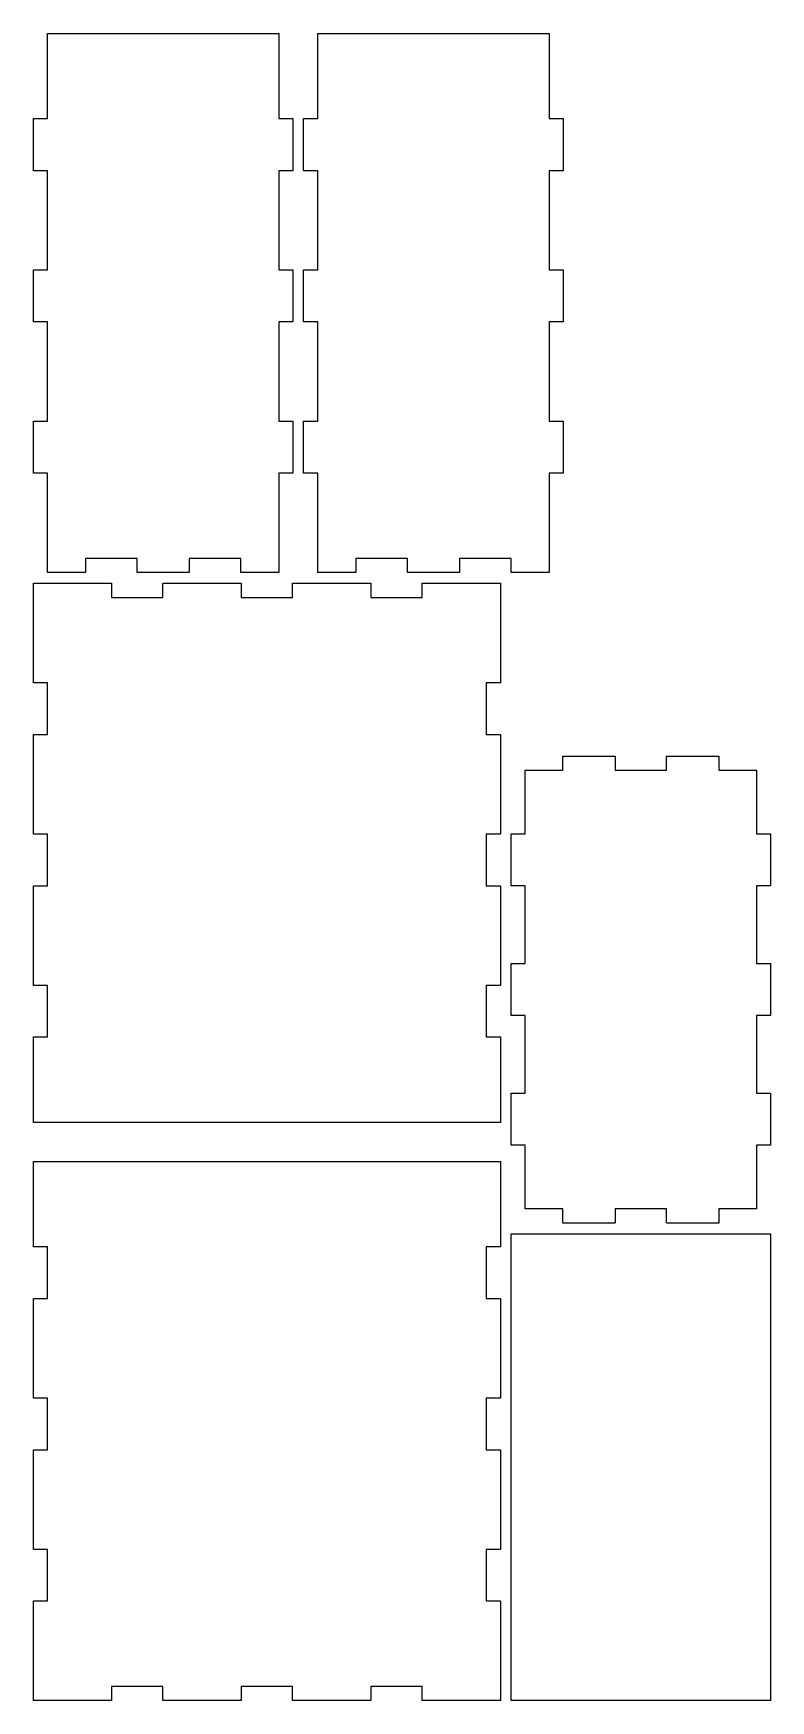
# Model space of a CAD drawing. Extents: x -213 to 213, y -482 to 482.
import ezdxf

# ---------------------------------------------------------------- set-up
doc = ezdxf.new("R2010")
doc.units = 0

msp = doc.modelspace()

# ---------------------------------------------------------------- linework, layer by layer
at = {"color": 1}
for p, q in [((-204.997, 482.332), (-204.975, 482.335)), ((-204.975, 482.335), (-71.375, 482.335)), ((-71.375, 482.335), (-71.353, 482.332)), ((-48.647, 482.332), (-48.625, 482.335)), ((-48.625, 482.335), (84.975, 482.335)), ((84.975, 482.335), (84.997, 482.332)), ((-205.06, 482.25), (-205.057, 482.272)), ((-205.06, 433.035), (-205.06, 482.25)), ((-205.057, 482.272), (-205.049, 482.292)), ((-205.049, 482.292), (-205.035, 482.31)), ((-205.035, 482.31), (-205.018, 482.324)), ((-205.018, 482.324), (-204.997, 482.332)), ((-71.353, 482.332), (-71.333, 482.324)), ((-71.333, 482.324), (-71.315, 482.31)), ((-71.315, 482.31), (-71.301, 482.292)), ((-71.301, 482.292), (-71.293, 482.272)), ((-71.293, 482.272), (-71.29, 482.25)), ((-71.29, 482.25), (-71.29, 433.035)), ((-48.71, 482.25), (-48.707, 482.272)), ((-48.71, 433.035), (-48.71, 482.25)), ((-48.707, 482.272), (-48.699, 482.292)), ((-48.699, 482.292), (-48.685, 482.31)), ((-48.685, 482.31), (-48.667, 482.324)), ((-48.667, 482.324), (-48.647, 482.332)), ((84.997, 482.332), (85.017, 482.324)), ((85.017, 482.324), (85.035, 482.31)), ((85.035, 482.31), (85.049, 482.292)), ((85.049, 482.292), (85.057, 482.272)), ((85.057, 482.272), (85.06, 482.25)), ((85.06, 482.25), (85.06, 433.035)), ((-213.26, 432.95), (-213.257, 432.972)), ((-213.26, 402.95), (-213.26, 432.95)), ((-213.257, 432.972), (-213.249, 432.993)), ((-213.249, 432.993), (-213.235, 433.01)), ((-213.235, 433.01), (-213.217, 433.024)), ((-213.217, 433.024), (-213.197, 433.032)), ((-213.197, 433.032), (-213.175, 433.035)), ((-213.175, 433.035), (-205.06, 433.035)), ((-71.29, 433.035), (-63.175, 433.035)), ((-63.175, 433.035), (-63.153, 433.032)), ((-63.153, 433.032), (-63.133, 433.024)), ((-63.133, 433.024), (-63.115, 433.01)), ((-63.115, 433.01), (-63.101, 432.993)), ((-63.101, 432.993), (-63.093, 432.972)), ((-63.093, 432.972), (-63.09, 432.95)), ((-63.09, 432.95), (-63.09, 402.95)), ((-56.91, 432.95), (-56.907, 432.972)), ((-56.91, 402.95), (-56.91, 432.95)), ((-56.907, 432.972), (-56.899, 432.993)), ((-56.899, 432.993), (-56.885, 433.01)), ((-56.885, 433.01), (-56.867, 433.024)), ((-56.867, 433.024), (-56.847, 433.032)), ((-56.847, 433.032), (-56.825, 433.035)), ((-56.825, 433.035), (-48.71, 433.035)), ((85.06, 433.035), (93.175, 433.035)), ((93.175, 433.035), (93.197, 433.032)), ((93.197, 433.032), (93.218, 433.024)), ((93.218, 433.024), (93.235, 433.01)), ((93.235, 433.01), (93.249, 432.993)), ((93.249, 432.993), (93.257, 432.972)), ((93.257, 432.972), (93.26, 432.95)), ((93.26, 432.95), (93.26, 402.95)), ((-213.257, 402.928), (-213.26, 402.95)), ((-213.249, 402.908), (-213.257, 402.928)), ((-213.235, 402.89), (-213.249, 402.908)), ((-213.218, 402.876), (-213.235, 402.89)), ((-213.197, 402.868), (-213.218, 402.876)), ((-213.175, 402.865), (-213.197, 402.868)), ((-205.06, 402.865), (-213.175, 402.865)), ((-205.06, 345.535), (-205.06, 402.865)), ((-63.175, 402.865), (-71.29, 402.865)), ((-71.29, 402.865), (-71.29, 345.535)), ((-63.153, 402.868), (-63.175, 402.865)), ((-63.132, 402.876), (-63.153, 402.868)), ((-63.115, 402.89), (-63.132, 402.876)), ((-63.101, 402.908), (-63.115, 402.89)), ((-63.093, 402.928), (-63.101, 402.908)), ((-63.09, 402.95), (-63.093, 402.928)), ((-56.907, 402.928), (-56.91, 402.95)), ((-56.899, 402.908), (-56.907, 402.928)), ((-56.885, 402.89), (-56.899, 402.908)), ((-56.868, 402.876), (-56.885, 402.89)), ((-56.847, 402.868), (-56.868, 402.876)), ((-56.825, 402.865), (-56.847, 402.868)), ((-48.71, 402.865), (-56.825, 402.865)), ((-48.71, 345.535), (-48.71, 402.865)), ((93.175, 402.865), (85.06, 402.865)), ((85.06, 402.865), (85.06, 345.535)), ((93.197, 402.868), (93.175, 402.865)), ((93.218, 402.876), (93.197, 402.868)), ((93.235, 402.89), (93.218, 402.876)), ((93.249, 402.908), (93.235, 402.89)), ((93.257, 402.928), (93.249, 402.908)), ((93.26, 402.95), (93.257, 402.928)), ((-213.26, 345.45), (-213.257, 345.472)), ((-213.26, 315.45), (-213.26, 345.45)), ((-213.257, 345.472), (-213.249, 345.493)), ((-213.249, 345.493), (-213.235, 345.51)), ((-213.235, 345.51), (-213.217, 345.524)), ((-213.217, 345.524), (-213.197, 345.532)), ((-213.197, 345.532), (-213.175, 345.535)), ((-213.175, 345.535), (-205.06, 345.535)), ((-71.29, 345.535), (-63.175, 345.535)), ((-63.175, 345.535), (-63.153, 345.532)), ((-63.153, 345.532), (-63.133, 345.524)), ((-63.133, 345.524), (-63.115, 345.51)), ((-63.115, 345.51), (-63.101, 345.493)), ((-63.101, 345.493), (-63.093, 345.472)), ((-63.093, 345.472), (-63.09, 345.45)), ((-63.09, 345.45), (-63.09, 315.45)), ((-56.91, 345.45), (-56.907, 345.472)), ((-56.91, 315.45), (-56.91, 345.45)), ((-56.907, 345.472), (-56.899, 345.493)), ((-56.899, 345.493), (-56.885, 345.51)), ((-56.885, 345.51), (-56.867, 345.524)), ((-56.867, 345.524), (-56.847, 345.532)), ((-56.847, 345.532), (-56.825, 345.535)), ((-56.825, 345.535), (-48.71, 345.535)), ((85.06, 345.535), (93.175, 345.535)), ((93.175, 345.535), (93.197, 345.532)), ((93.197, 345.532), (93.218, 345.524)), ((93.218, 345.524), (93.235, 345.51)), ((93.235, 345.51), (93.249, 345.493)), ((93.249, 345.493), (93.257, 345.472)), ((93.257, 345.472), (93.26, 345.45)), ((93.26, 345.45), (93.26, 315.45)), ((-213.257, 315.428), (-213.26, 315.45)), ((-213.249, 315.408), (-213.257, 315.428)), ((-213.235, 315.39), (-213.249, 315.408)), ((-213.218, 315.376), (-213.235, 315.39)), ((-213.197, 315.368), (-213.218, 315.376)), ((-213.175, 315.365), (-213.197, 315.368)), ((-205.06, 315.365), (-213.175, 315.365)), ((-205.06, 258.035), (-205.06, 315.365)), ((-63.175, 315.365), (-71.29, 315.365)), ((-71.29, 315.365), (-71.29, 258.035)), ((-63.153, 315.368), (-63.175, 315.365)), ((-63.132, 315.376), (-63.153, 315.368)), ((-63.115, 315.39), (-63.132, 315.376)), ((-63.101, 315.408), (-63.115, 315.39)), ((-63.093, 315.428), (-63.101, 315.408)), ((-63.09, 315.45), (-63.093, 315.428)), ((-56.907, 315.428), (-56.91, 315.45)), ((-56.899, 315.408), (-56.907, 315.428)), ((-56.885, 315.39), (-56.899, 315.408)), ((-56.868, 315.376), (-56.885, 315.39)), ((-56.847, 315.368), (-56.868, 315.376)), ((-56.825, 315.365), (-56.847, 315.368)), ((-48.71, 315.365), (-56.825, 315.365)), ((-48.71, 258.035), (-48.71, 315.365)), ((93.175, 315.365), (85.06, 315.365)), ((85.06, 315.365), (85.06, 258.035)), ((93.197, 315.368), (93.175, 315.365)), ((93.218, 315.376), (93.197, 315.368)), ((93.235, 315.39), (93.218, 315.376)), ((93.249, 315.408), (93.235, 315.39)), ((93.257, 315.428), (93.249, 315.408)), ((93.26, 315.45), (93.257, 315.428)), ((-213.26, 257.95), (-213.257, 257.972)), ((-213.26, 227.95), (-213.26, 257.95)), ((-213.257, 257.972), (-213.249, 257.993)), ((-213.249, 257.993), (-213.235, 258.01)), ((-213.235, 258.01), (-213.217, 258.024)), ((-213.217, 258.024), (-213.197, 258.032)), ((-213.197, 258.032), (-213.175, 258.035)), ((-213.175, 258.035), (-205.06, 258.035)), ((-71.29, 258.035), (-63.175, 258.035)), ((-63.175, 258.035), (-63.153, 258.032)), ((-63.153, 258.032), (-63.133, 258.024)), ((-63.133, 258.024), (-63.115, 258.01)), ((-63.115, 258.01), (-63.101, 257.993)), ((-63.101, 257.993), (-63.093, 257.972)), ((-63.093, 257.972), (-63.09, 257.95)), ((-63.09, 257.95), (-63.09, 227.95)), ((-56.91, 257.95), (-56.907, 257.972)), ((-56.91, 227.95), (-56.91, 257.95)), ((-56.907, 257.972), (-56.899, 257.993)), ((-56.899, 257.993), (-56.885, 258.01)), ((-56.885, 258.01), (-56.867, 258.024)), ((-56.867, 258.024), (-56.847, 258.032)), ((-56.847, 258.032), (-56.825, 258.035)), ((-56.825, 258.035), (-48.71, 258.035)), ((85.06, 258.035), (93.175, 258.035)), ((93.175, 258.035), (93.197, 258.032)), ((93.197, 258.032), (93.218, 258.024)), ((93.218, 258.024), (93.235, 258.01)), ((93.235, 258.01), (93.249, 257.993)), ((93.249, 257.993), (93.257, 257.972)), ((93.257, 257.972), (93.26, 257.95)), ((93.26, 257.95), (93.26, 227.95)), ((-213.257, 227.928), (-213.26, 227.95)), ((-213.249, 227.908), (-213.257, 227.928)), ((-213.235, 227.89), (-213.249, 227.908)), ((-213.217, 227.876), (-213.235, 227.89)), ((-213.197, 227.868), (-213.217, 227.876)), ((-213.175, 227.865), (-213.197, 227.868)), ((-205.06, 227.865), (-213.175, 227.865)), ((-205.06, 170.45), (-205.06, 227.865)), ((-63.175, 227.865), (-71.29, 227.865)), ((-71.29, 227.865), (-71.29, 170.45)), ((-63.153, 227.868), (-63.175, 227.865)), ((-63.133, 227.876), (-63.153, 227.868)), ((-63.115, 227.89), (-63.133, 227.876)), ((-63.101, 227.907), (-63.115, 227.89)), ((-63.093, 227.928), (-63.101, 227.907)), ((-63.09, 227.95), (-63.093, 227.928)), ((-56.907, 227.928), (-56.91, 227.95)), ((-56.899, 227.907), (-56.907, 227.928)), ((-56.885, 227.89), (-56.899, 227.907)), ((-56.867, 227.876), (-56.885, 227.89)), ((-56.847, 227.868), (-56.867, 227.876)), ((-56.825, 227.865), (-56.847, 227.868)), ((-48.71, 227.865), (-56.825, 227.865)), ((-48.71, 170.45), (-48.71, 227.865)), ((93.175, 227.865), (85.06, 227.865)), ((85.06, 227.865), (85.06, 170.45)), ((93.197, 227.868), (93.175, 227.865)), ((93.218, 227.876), (93.197, 227.868)), ((93.235, 227.89), (93.218, 227.876)), ((93.249, 227.907), (93.235, 227.89)), ((93.257, 227.928), (93.249, 227.907)), ((93.26, 227.95), (93.257, 227.928)), ((-153.26, 178.565), (-183.09, 178.565)), ((-183.09, 178.565), (-183.09, 170.45)), ((-153.26, 170.45), (-153.26, 178.565)), ((-93.26, 178.565), (-123.09, 178.565)), ((-123.09, 178.565), (-123.09, 170.45)), ((-93.26, 170.45), (-93.26, 178.565)), ((3.09, 178.565), (-26.74, 178.565)), ((-26.74, 178.565), (-26.74, 170.45)), ((3.09, 170.45), (3.09, 178.565)), ((63.09, 178.565), (33.26, 178.565)), ((33.26, 178.565), (33.26, 170.45)), ((63.09, 170.45), (63.09, 178.565)), ((-213.26, 164.1), (-213.257, 164.122)), ((-213.26, 106.6), (-213.26, 164.1)), ((-213.257, 164.122), (-213.249, 164.143)), ((-213.249, 164.143), (-213.235, 164.16)), ((-213.235, 164.16), (-213.217, 164.174)), ((-213.217, 164.174), (-213.197, 164.182)), ((-213.197, 164.182), (-213.175, 164.185)), ((-213.175, 164.185), (-168.175, 164.185)), ((-205.057, 170.428), (-205.06, 170.45)), ((-205.049, 170.408), (-205.057, 170.428)), ((-205.035, 170.39), (-205.049, 170.408)), ((-205.018, 170.376), (-205.035, 170.39)), ((-204.997, 170.368), (-205.018, 170.376)), ((-204.975, 170.365), (-204.997, 170.368)), ((-183.175, 170.365), (-204.975, 170.365)), ((-183.153, 170.368), (-183.175, 170.365)), ((-183.133, 170.376), (-183.153, 170.368)), ((-183.115, 170.39), (-183.133, 170.376)), ((-183.101, 170.407), (-183.115, 170.39)), ((-183.093, 170.428), (-183.101, 170.407)), ((-183.09, 170.45), (-183.093, 170.428)), ((-168.175, 164.185), (-168.153, 164.182)), ((-168.153, 164.182), (-168.133, 164.174)), ((-168.133, 164.174), (-168.115, 164.16)), ((-168.115, 164.16), (-168.101, 164.143)), ((-168.101, 164.143), (-168.093, 164.122)), ((-168.093, 164.122), (-168.09, 164.1)), ((-168.09, 164.1), (-168.09, 155.985)), ((-153.257, 170.428), (-153.26, 170.45)), ((-153.249, 170.408), (-153.257, 170.428)), ((-153.235, 170.39), (-153.249, 170.408)), ((-153.217, 170.376), (-153.235, 170.39)), ((-153.197, 170.368), (-153.217, 170.376)), ((-153.175, 170.365), (-153.197, 170.368)), ((-123.175, 170.365), (-153.175, 170.365)), ((-138.26, 164.1), (-138.257, 164.122)), ((-138.26, 155.985), (-138.26, 164.1)), ((-138.257, 164.122), (-138.249, 164.143)), ((-138.249, 164.143), (-138.235, 164.16)), ((-138.235, 164.16), (-138.217, 164.174)), ((-138.217, 164.174), (-138.197, 164.182)), ((-138.197, 164.182), (-138.175, 164.185)), ((-138.175, 164.185), (-93.175, 164.185)), ((-123.153, 170.368), (-123.175, 170.365)), ((-123.133, 170.376), (-123.153, 170.368)), ((-123.115, 170.39), (-123.133, 170.376)), ((-123.101, 170.407), (-123.115, 170.39)), ((-123.093, 170.428), (-123.101, 170.407)), ((-123.09, 170.45), (-123.093, 170.428)), ((-93.257, 170.428), (-93.26, 170.45)), ((-93.249, 170.407), (-93.257, 170.428)), ((-93.235, 170.39), (-93.249, 170.407)), ((-93.218, 170.376), (-93.235, 170.39)), ((-93.197, 170.368), (-93.218, 170.376)), ((-93.175, 170.365), (-93.197, 170.368)), ((-71.375, 170.365), (-93.175, 170.365)), ((-93.175, 164.185), (-93.153, 164.182)), ((-93.153, 164.182), (-93.133, 164.174)), ((-93.133, 164.174), (-93.115, 164.16)), ((-93.115, 164.16), (-93.101, 164.143)), ((-93.101, 164.143), (-93.093, 164.122)), ((-93.093, 164.122), (-93.09, 164.1)), ((-93.09, 164.1), (-93.09, 155.985)), ((-71.353, 170.368), (-71.375, 170.365)), ((-71.333, 170.376), (-71.353, 170.368)), ((-71.315, 170.39), (-71.333, 170.376)), ((-71.301, 170.407), (-71.315, 170.39)), ((-71.293, 170.428), (-71.301, 170.407)), ((-71.29, 170.45), (-71.293, 170.428)), ((-63.26, 164.1), (-63.257, 164.122)), ((-63.26, 155.985), (-63.26, 164.1)), ((-63.257, 164.122), (-63.249, 164.143)), ((-63.249, 164.143), (-63.235, 164.16)), ((-63.235, 164.16), (-63.217, 164.174)), ((-63.217, 164.174), (-63.197, 164.182)), ((-63.197, 164.182), (-63.175, 164.185)), ((-63.175, 164.185), (-18.175, 164.185)), ((-48.707, 170.428), (-48.71, 170.45)), ((-48.699, 170.407), (-48.707, 170.428)), ((-48.685, 170.39), (-48.699, 170.407)), ((-48.667, 170.376), (-48.685, 170.39)), ((-48.647, 170.368), (-48.667, 170.376)), ((-48.625, 170.365), (-48.647, 170.368)), ((-26.825, 170.365), (-48.625, 170.365)), ((-26.803, 170.368), (-26.825, 170.365)), ((-26.783, 170.376), (-26.803, 170.368)), ((-26.765, 170.39), (-26.783, 170.376)), ((-26.751, 170.407), (-26.765, 170.39)), ((-26.743, 170.428), (-26.751, 170.407)), ((-26.74, 170.45), (-26.743, 170.428)), ((-18.175, 164.185), (-18.153, 164.182)), ((-18.153, 164.182), (-18.133, 164.174)), ((-18.133, 164.174), (-18.115, 164.16)), ((-18.115, 164.16), (-18.101, 164.143)), ((-18.101, 164.143), (-18.093, 164.122)), ((-18.093, 164.122), (-18.09, 164.1)), ((-18.09, 164.1), (-18.09, 155.985)), ((3.093, 170.428), (3.09, 170.45)), ((3.101, 170.407), (3.093, 170.428)), ((3.115, 170.39), (3.101, 170.407)), ((3.133, 170.376), (3.115, 170.39)), ((3.153, 170.368), (3.133, 170.376)), ((3.175, 170.365), (3.153, 170.368)), ((11.825, 170.365), (3.175, 170.365)), ((11.74, 164.1), (11.743, 164.122)), ((11.74, 155.985), (11.74, 164.1)), ((11.743, 164.122), (11.751, 164.143)), ((11.751, 164.143), (11.765, 164.16)), ((11.765, 164.16), (11.783, 164.174)), ((11.783, 164.174), (11.803, 164.182)), ((11.803, 164.182), (11.825, 164.185)), ((33.175, 170.365), (11.825, 170.365)), ((11.825, 164.185), (56.825, 164.185)), ((33.197, 170.368), (33.175, 170.365)), ((33.217, 170.376), (33.197, 170.368)), ((33.235, 170.39), (33.217, 170.376)), ((33.249, 170.407), (33.235, 170.39)), ((33.257, 170.428), (33.249, 170.407)), ((33.26, 170.45), (33.257, 170.428)), ((56.825, 164.185), (56.847, 164.182)), ((56.847, 164.182), (56.867, 164.174)), ((56.867, 164.174), (56.885, 164.16)), ((56.885, 164.16), (56.899, 164.143)), ((56.899, 164.143), (56.907, 164.122)), ((56.907, 164.122), (56.91, 164.1)), ((56.91, 164.1), (56.91, 106.6)), ((63.093, 170.428), (63.09, 170.45)), ((63.101, 170.407), (63.093, 170.428)), ((63.115, 170.39), (63.101, 170.407)), ((63.133, 170.376), (63.115, 170.39)), ((63.153, 170.368), (63.133, 170.376)), ((63.175, 170.365), (63.153, 170.368)), ((84.975, 170.365), (63.175, 170.365)), ((84.997, 170.368), (84.975, 170.365)), ((85.017, 170.376), (84.997, 170.368)), ((85.035, 170.39), (85.017, 170.376)), ((85.049, 170.407), (85.035, 170.39)), ((85.057, 170.428), (85.049, 170.407)), ((85.06, 170.45), (85.057, 170.428)), ((-168.09, 155.985), (-138.26, 155.985)), ((-93.09, 155.985), (-63.26, 155.985)), ((-18.09, 155.985), (11.74, 155.985)), ((-213.257, 106.578), (-213.26, 106.6)), ((-213.249, 106.558), (-213.257, 106.578)), ((-213.235, 106.54), (-213.249, 106.558)), ((-213.218, 106.526), (-213.235, 106.54)), ((-213.197, 106.518), (-213.218, 106.526)), ((-213.175, 106.515), (-213.197, 106.518)), ((-205.06, 106.515), (-213.175, 106.515)), ((-205.06, 76.685), (-205.06, 106.515)), ((56.825, 106.515), (48.71, 106.515)), ((48.71, 106.515), (48.71, 76.685)), ((56.847, 106.518), (56.825, 106.515)), ((56.868, 106.526), (56.847, 106.518)), ((56.885, 106.54), (56.868, 106.526)), ((56.899, 106.557), (56.885, 106.54)), ((56.907, 106.578), (56.899, 106.557)), ((56.91, 106.6), (56.907, 106.578)), ((-213.26, 76.6), (-213.257, 76.622)), ((-213.26, 19.1), (-213.26, 76.6)), ((-213.257, 76.622), (-213.249, 76.642)), ((-213.249, 76.642), (-213.235, 76.66)), ((-213.235, 76.66), (-213.218, 76.674)), ((-213.218, 76.674), (-213.197, 76.682)), ((-213.197, 76.682), (-213.175, 76.685)), ((-213.175, 76.685), (-205.06, 76.685)), ((48.71, 76.685), (56.825, 76.685)), ((56.825, 76.685), (56.847, 76.682)), ((56.847, 76.682), (56.868, 76.674)), ((56.868, 76.674), (56.885, 76.66)), ((56.885, 76.66), (56.899, 76.642)), ((56.899, 76.642), (56.907, 76.622)), ((56.907, 76.622), (56.91, 76.6)), ((56.91, 76.6), (56.91, 19.1)), ((93.09, 64.1), (93.093, 64.122)), ((93.09, 55.985), (93.09, 64.1)), ((93.093, 64.122), (93.101, 64.143)), ((93.101, 64.143), (93.115, 64.16)), ((93.115, 64.16), (93.133, 64.174)), ((93.133, 64.174), (93.153, 64.182)), ((93.153, 64.182), (93.175, 64.185)), ((93.175, 64.185), (123.175, 64.185)), ((123.175, 64.185), (123.197, 64.182)), ((123.197, 64.182), (123.218, 64.174)), ((123.218, 64.174), (123.235, 64.16)), ((123.235, 64.16), (123.249, 64.142)), ((123.249, 64.142), (123.257, 64.122)), ((123.257, 64.122), (123.26, 64.1)), ((123.26, 64.1), (123.26, 55.985)), ((153.09, 64.1), (153.093, 64.122)), ((153.09, 55.985), (153.09, 64.1)), ((153.093, 64.122), (153.101, 64.143)), ((153.101, 64.143), (153.115, 64.16)), ((153.115, 64.16), (153.133, 64.174)), ((153.133, 64.174), (153.153, 64.182)), ((153.153, 64.182), (153.175, 64.185)), ((153.175, 64.185), (183.175, 64.185)), ((183.175, 64.185), (183.197, 64.182)), ((183.197, 64.182), (183.218, 64.174)), ((183.218, 64.174), (183.235, 64.16)), ((183.235, 64.16), (183.249, 64.142)), ((183.249, 64.142), (183.257, 64.122)), ((183.257, 64.122), (183.26, 64.1)), ((183.26, 64.1), (183.26, 55.985)), ((71.29, 55.9), (71.293, 55.922)), ((71.29, 19.185), (71.29, 55.9)), ((71.293, 55.922), (71.301, 55.943)), ((71.301, 55.943), (71.315, 55.96)), ((71.315, 55.96), (71.333, 55.974)), ((71.333, 55.974), (71.353, 55.982)), ((71.353, 55.982), (71.375, 55.985)), ((71.375, 55.985), (93.09, 55.985)), ((123.26, 55.985), (153.09, 55.985)), ((183.26, 55.985), (204.975, 55.985)), ((204.975, 55.985), (204.997, 55.982)), ((204.997, 55.982), (205.018, 55.974)), ((205.018, 55.974), (205.035, 55.96)), ((205.035, 55.96), (205.049, 55.942)), ((205.049, 55.942), (205.057, 55.922)), ((205.057, 55.922), (205.06, 55.9)), ((205.06, 55.9), (205.06, 19.185)), ((-213.257, 19.078), (-213.26, 19.1)), ((-213.249, 19.058), (-213.257, 19.078)), ((-213.235, 19.04), (-213.249, 19.058)), ((-213.218, 19.026), (-213.235, 19.04)), ((-213.197, 19.018), (-213.218, 19.026)), ((-213.175, 19.015), (-213.197, 19.018)), ((-205.06, 19.015), (-213.175, 19.015)), ((-205.06, -10.815), (-205.06, 19.015)), ((56.825, 19.015), (48.71, 19.015)), ((48.71, 19.015), (48.71, -10.815)), ((56.847, 19.018), (56.825, 19.015)), ((56.868, 19.026), (56.847, 19.018)), ((56.885, 19.04), (56.868, 19.026)), ((56.899, 19.058), (56.885, 19.04)), ((56.907, 19.078), (56.899, 19.058)), ((56.91, 19.1), (56.907, 19.078)), ((63.09, 19.1), (63.093, 19.122)), ((63.09, -10.9), (63.09, 19.1)), ((63.093, 19.122), (63.101, 19.142)), ((63.101, 19.142), (63.115, 19.16)), ((63.115, 19.16), (63.132, 19.174)), ((63.132, 19.174), (63.153, 19.182)), ((63.153, 19.182), (63.175, 19.185)), ((63.175, 19.185), (71.29, 19.185)), ((205.06, 19.185), (213.175, 19.185)), ((213.175, 19.185), (213.197, 19.182)), ((213.197, 19.182), (213.218, 19.174)), ((213.218, 19.174), (213.235, 19.16)), ((213.235, 19.16), (213.249, 19.142)), ((213.249, 19.142), (213.257, 19.122)), ((213.257, 19.122), (213.26, 19.1)), ((213.26, 19.1), (213.26, -10.9)), ((-213.26, -10.9), (-213.257, -10.878)), ((-213.26, -68.4), (-213.26, -10.9)), ((-213.257, -10.878), (-213.249, -10.858)), ((-213.249, -10.858), (-213.235, -10.84)), ((-213.235, -10.84), (-213.218, -10.826)), ((-213.218, -10.826), (-213.197, -10.818)), ((-213.197, -10.818), (-213.175, -10.815)), ((-213.175, -10.815), (-205.06, -10.815)), ((48.71, -10.815), (56.825, -10.815)), ((56.825, -10.815), (56.847, -10.818)), ((56.847, -10.818), (56.868, -10.826)), ((56.868, -10.826), (56.885, -10.84)), ((56.885, -10.84), (56.899, -10.857)), ((56.899, -10.857), (56.907, -10.878)), ((56.907, -10.878), (56.91, -10.9)), ((56.91, -10.9), (56.91, -68.4)), ((63.093, -10.922), (63.09, -10.9)), ((63.101, -10.942), (63.093, -10.922)), ((63.115, -10.96), (63.101, -10.942)), ((63.132, -10.974), (63.115, -10.96)), ((63.153, -10.982), (63.132, -10.974)), ((63.175, -10.985), (63.153, -10.982)), ((71.29, -10.985), (63.175, -10.985)), ((71.29, -55.815), (71.29, -10.985)), ((213.175, -10.985), (205.06, -10.985)), ((205.06, -10.985), (205.06, -55.815)), ((213.197, -10.982), (213.175, -10.985)), ((213.218, -10.974), (213.197, -10.982)), ((213.235, -10.96), (213.218, -10.974)), ((213.249, -10.942), (213.235, -10.96)), ((213.257, -10.922), (213.249, -10.942)), ((213.26, -10.9), (213.257, -10.922)), ((63.09, -55.9), (63.093, -55.878)), ((63.09, -85.9), (63.09, -55.9)), ((63.093, -55.878), (63.101, -55.858)), ((63.101, -55.858), (63.115, -55.84)), ((63.115, -55.84), (63.132, -55.826)), ((63.132, -55.826), (63.153, -55.818)), ((63.153, -55.818), (63.175, -55.815)), ((63.175, -55.815), (71.29, -55.815)), ((205.06, -55.815), (213.175, -55.815)), ((213.175, -55.815), (213.197, -55.818)), ((213.197, -55.818), (213.218, -55.826)), ((213.218, -55.826), (213.235, -55.84)), ((213.235, -55.84), (213.249, -55.858)), ((213.249, -55.858), (213.257, -55.878)), ((213.257, -55.878), (213.26, -55.9)), ((213.26, -55.9), (213.26, -85.9)), ((-213.257, -68.422), (-213.26, -68.4)), ((-213.249, -68.442), (-213.257, -68.422)), ((-213.235, -68.46), (-213.249, -68.442)), ((-213.218, -68.474), (-213.235, -68.46)), ((-213.197, -68.482), (-213.218, -68.474)), ((-213.175, -68.485), (-213.197, -68.482)), ((-205.06, -68.485), (-213.175, -68.485)), ((-205.06, -98.315), (-205.06, -68.485)), ((56.825, -68.485), (48.71, -68.485)), ((48.71, -68.485), (48.71, -98.315)), ((56.847, -68.482), (56.825, -68.485)), ((56.868, -68.474), (56.847, -68.482)), ((56.885, -68.46), (56.868, -68.474)), ((56.899, -68.443), (56.885, -68.46)), ((56.907, -68.422), (56.899, -68.443)), ((56.91, -68.4), (56.907, -68.422)), ((63.093, -85.922), (63.09, -85.9)), ((63.101, -85.943), (63.093, -85.922)), ((63.115, -85.96), (63.101, -85.943)), ((63.132, -85.974), (63.115, -85.96)), ((63.153, -85.982), (63.132, -85.974)), ((63.175, -85.985), (63.153, -85.982)), ((71.29, -85.985), (63.175, -85.985)), ((71.29, -130.815), (71.29, -85.985)), ((213.175, -85.985), (205.06, -85.985)), ((205.06, -85.985), (205.06, -130.815)), ((213.197, -85.982), (213.175, -85.985)), ((213.218, -85.974), (213.197, -85.982)), ((213.235, -85.96), (213.218, -85.974)), ((213.249, -85.942), (213.235, -85.96)), ((213.257, -85.922), (213.249, -85.942)), ((213.26, -85.9), (213.257, -85.922)), ((-213.26, -98.4), (-213.257, -98.378)), ((-213.26, -147.7), (-213.26, -98.4)), ((-213.257, -98.378), (-213.249, -98.358)), ((-213.249, -98.358), (-213.235, -98.34)), ((-213.235, -98.34), (-213.218, -98.326)), ((-213.218, -98.326), (-213.197, -98.318)), ((-213.197, -98.318), (-213.175, -98.315)), ((-213.175, -98.315), (-205.06, -98.315)), ((48.71, -98.315), (56.825, -98.315)), ((56.825, -98.315), (56.847, -98.318)), ((56.847, -98.318), (56.868, -98.326)), ((56.868, -98.326), (56.885, -98.34)), ((56.885, -98.34), (56.899, -98.358)), ((56.899, -98.358), (56.907, -98.378)), ((56.907, -98.378), (56.91, -98.4)), ((56.91, -98.4), (56.91, -147.7)), ((63.09, -130.9), (63.093, -130.878)), ((63.09, -160.9), (63.09, -130.9)), ((63.093, -130.878), (63.101, -130.857)), ((63.101, -130.857), (63.115, -130.84)), ((63.115, -130.84), (63.133, -130.826)), ((63.133, -130.826), (63.153, -130.818)), ((63.153, -130.818), (63.175, -130.815)), ((63.175, -130.815), (71.29, -130.815)), ((205.06, -130.815), (213.175, -130.815)), ((213.175, -130.815), (213.197, -130.818)), ((213.197, -130.818), (213.217, -130.826)), ((213.217, -130.826), (213.235, -130.84)), ((213.235, -130.84), (213.249, -130.857)), ((213.249, -130.857), (213.257, -130.878)), ((213.257, -130.878), (213.26, -130.9)), ((213.26, -130.9), (213.26, -160.9)), ((-213.257, -147.722), (-213.26, -147.7)), ((-213.249, -147.742), (-213.257, -147.722)), ((-213.235, -147.76), (-213.249, -147.742)), ((-213.218, -147.774), (-213.235, -147.76)), ((-213.197, -147.782), (-213.218, -147.774)), ((-213.175, -147.785), (-213.197, -147.782)), ((56.825, -147.785), (-213.175, -147.785)), ((56.847, -147.782), (56.825, -147.785)), ((56.868, -147.774), (56.847, -147.782)), ((56.885, -147.76), (56.868, -147.774)), ((56.899, -147.742), (56.885, -147.76)), ((56.907, -147.722), (56.899, -147.742)), ((56.91, -147.7), (56.907, -147.722)), ((63.093, -160.922), (63.09, -160.9)), ((63.101, -160.942), (63.093, -160.922)), ((63.115, -160.96), (63.101, -160.942)), ((63.132, -160.974), (63.115, -160.96)), ((63.153, -160.982), (63.132, -160.974)), ((63.175, -160.985), (63.153, -160.982)), ((71.29, -160.985), (63.175, -160.985)), ((71.29, -197.7), (71.29, -160.985)), ((213.175, -160.985), (205.06, -160.985)), ((205.06, -160.985), (205.06, -197.7)), ((213.197, -160.982), (213.175, -160.985)), ((213.218, -160.974), (213.197, -160.982)), ((213.235, -160.96), (213.218, -160.974)), ((213.249, -160.942), (213.235, -160.96)), ((213.257, -160.922), (213.249, -160.942)), ((213.26, -160.9), (213.257, -160.922)), ((-213.26, -170.45), (-213.257, -170.428)), ((-213.26, -219.75), (-213.26, -170.45)), ((-213.257, -170.428), (-213.249, -170.408)), ((-213.249, -170.408), (-213.235, -170.39)), ((-213.235, -170.39), (-213.217, -170.376)), ((-213.217, -170.376), (-213.197, -170.368)), ((-213.197, -170.368), (-213.175, -170.365)), ((-213.175, -170.365), (56.825, -170.365)), ((56.825, -170.365), (56.847, -170.368)), ((56.847, -170.368), (56.867, -170.376)), ((56.867, -170.376), (56.885, -170.39)), ((56.885, -170.39), (56.899, -170.407)), ((56.899, -170.407), (56.907, -170.428)), ((56.907, -170.428), (56.91, -170.45)), ((56.91, -170.45), (56.91, -212.45)), ((71.293, -197.722), (71.29, -197.7)), ((71.301, -197.742), (71.293, -197.722)), ((71.315, -197.76), (71.301, -197.742)), ((71.332, -197.774), (71.315, -197.76)), ((71.353, -197.782), (71.332, -197.774)), ((71.375, -197.785), (71.353, -197.782)), ((93.09, -197.785), (71.375, -197.785)), ((93.09, -205.9), (93.09, -197.785)), ((153.09, -197.785), (123.26, -197.785)), ((123.26, -197.785), (123.26, -205.9)), ((153.09, -205.9), (153.09, -197.785)), ((204.975, -197.785), (183.26, -197.785)), ((183.26, -197.785), (183.26, -205.9)), ((204.997, -197.782), (204.975, -197.785)), ((205.018, -197.774), (204.997, -197.782)), ((205.035, -197.76), (205.018, -197.774)), ((205.049, -197.742), (205.035, -197.76)), ((205.057, -197.722), (205.049, -197.742)), ((205.06, -197.7), (205.057, -197.722)), ((63.093, -212.228), (63.101, -212.207)), ((63.101, -212.207), (63.115, -212.19)), ((63.115, -212.19), (63.132, -212.176)), ((63.132, -212.176), (63.153, -212.168)), ((63.153, -212.168), (63.175, -212.165)), ((63.175, -212.165), (213.175, -212.165)), ((93.093, -205.922), (93.09, -205.9)), ((93.101, -205.942), (93.093, -205.922)), ((93.115, -205.96), (93.101, -205.942)), ((93.132, -205.974), (93.115, -205.96)), ((93.153, -205.982), (93.132, -205.974)), ((93.175, -205.985), (93.153, -205.982)), ((123.175, -205.985), (93.175, -205.985)), ((123.197, -205.982), (123.175, -205.985)), ((123.218, -205.974), (123.197, -205.982)), ((123.235, -205.96), (123.218, -205.974)), ((123.249, -205.942), (123.235, -205.96)), ((123.257, -205.922), (123.249, -205.942)), ((123.26, -205.9), (123.257, -205.922)), ((153.093, -205.922), (153.09, -205.9)), ((153.101, -205.942), (153.093, -205.922)), ((153.115, -205.96), (153.101, -205.942)), ((153.132, -205.974), (153.115, -205.96)), ((153.153, -205.982), (153.132, -205.974)), ((153.175, -205.985), (153.153, -205.982)), ((183.175, -205.985), (153.175, -205.985)), ((183.197, -205.982), (183.175, -205.985)), ((183.218, -205.974), (183.197, -205.982)), ((183.235, -205.96), (183.218, -205.974)), ((183.249, -205.942), (183.235, -205.96)), ((183.257, -205.922), (183.249, -205.942)), ((183.26, -205.9), (183.257, -205.922)), ((213.175, -212.165), (213.197, -212.168)), ((213.197, -212.168), (213.218, -212.176)), ((213.218, -212.176), (213.235, -212.19)), ((213.235, -212.19), (213.249, -212.208)), ((213.249, -212.208), (213.257, -212.228)), ((-213.257, -219.772), (-213.26, -219.75)), ((-213.249, -219.792), (-213.257, -219.772)), ((-213.235, -219.81), (-213.249, -219.792)), ((-213.218, -219.824), (-213.235, -219.81)), ((-213.197, -219.832), (-213.218, -219.824)), ((-213.175, -219.835), (-213.197, -219.832)), ((-205.06, -219.835), (-213.175, -219.835)), ((-205.06, -249.665), (-205.06, -219.835)), ((56.825, -219.835), (48.71, -219.835)), ((48.71, -219.835), (48.71, -249.665)), ((56.847, -219.832), (56.825, -219.835)), ((56.868, -219.824), (56.847, -219.832)), ((56.885, -219.81), (56.868, -219.824)), ((56.899, -219.793), (56.885, -219.81)), ((56.907, -219.772), (56.899, -219.793)), ((56.91, -219.75), (56.907, -219.772)), ((56.91, -212.45), (56.91, -219.75)), ((63.09, -212.25), (63.093, -212.228)), ((63.09, -482.25), (63.09, -212.25)), ((213.257, -212.228), (213.26, -212.25)), ((213.26, -212.25), (213.26, -482.25)), ((-213.26, -249.75), (-213.257, -249.728)), ((-213.26, -307.25), (-213.26, -249.75)), ((-213.257, -249.728), (-213.249, -249.708)), ((-213.249, -249.708), (-213.235, -249.69)), ((-213.235, -249.69), (-213.218, -249.676)), ((-213.218, -249.676), (-213.197, -249.668)), ((-213.197, -249.668), (-213.175, -249.665)), ((-213.175, -249.665), (-205.06, -249.665)), ((48.71, -249.665), (56.825, -249.665)), ((56.825, -249.665), (56.847, -249.668)), ((56.847, -249.668), (56.868, -249.676)), ((56.868, -249.676), (56.885, -249.69)), ((56.885, -249.69), (56.899, -249.707)), ((56.899, -249.707), (56.907, -249.728)), ((56.907, -249.728), (56.91, -249.75)), ((56.91, -249.75), (56.91, -307.25)), ((-213.257, -307.272), (-213.26, -307.25)), ((-213.249, -307.292), (-213.257, -307.272)), ((-213.235, -307.31), (-213.249, -307.292)), ((-213.217, -307.324), (-213.235, -307.31)), ((-213.197, -307.332), (-213.217, -307.324)), ((-213.175, -307.335), (-213.197, -307.332)), ((-205.06, -307.335), (-213.175, -307.335)), ((-205.06, -337.165), (-205.06, -307.335)), ((56.825, -307.335), (48.71, -307.335)), ((48.71, -307.335), (48.71, -337.165)), ((56.847, -307.332), (56.825, -307.335)), ((56.867, -307.324), (56.847, -307.332)), ((56.885, -307.31), (56.867, -307.324)), ((56.899, -307.292), (56.885, -307.31)), ((56.907, -307.272), (56.899, -307.292)), ((56.91, -307.25), (56.907, -307.272)), ((-213.26, -337.25), (-213.257, -337.228)), ((-213.26, -394.75), (-213.26, -337.25)), ((-213.257, -337.228), (-213.249, -337.208)), ((-213.249, -337.208), (-213.235, -337.19)), ((-213.235, -337.19), (-213.217, -337.176)), ((-213.217, -337.176), (-213.197, -337.168)), ((-213.197, -337.168), (-213.175, -337.165)), ((-213.175, -337.165), (-205.06, -337.165)), ((48.71, -337.165), (56.825, -337.165)), ((56.825, -337.165), (56.847, -337.168)), ((56.847, -337.168), (56.867, -337.176)), ((56.867, -337.176), (56.885, -337.19)), ((56.885, -337.19), (56.899, -337.208)), ((56.899, -337.208), (56.907, -337.228)), ((56.907, -337.228), (56.91, -337.25)), ((56.91, -337.25), (56.91, -394.75)), ((-213.257, -394.772), (-213.26, -394.75)), ((-213.249, -394.792), (-213.257, -394.772)), ((-213.235, -394.81), (-213.249, -394.792)), ((-213.217, -394.824), (-213.235, -394.81)), ((-213.197, -394.832), (-213.217, -394.824)), ((-213.175, -394.835), (-213.197, -394.832)), ((-205.06, -394.835), (-213.175, -394.835)), ((-205.06, -424.665), (-205.06, -394.835)), ((56.825, -394.835), (48.71, -394.835)), ((48.71, -394.835), (48.71, -424.665)), ((56.847, -394.832), (56.825, -394.835)), ((56.867, -394.824), (56.847, -394.832)), ((56.885, -394.81), (56.867, -394.824)), ((56.899, -394.792), (56.885, -394.81)), ((56.907, -394.772), (56.899, -394.792)), ((56.91, -394.75), (56.907, -394.772)), ((-213.26, -424.75), (-213.257, -424.728)), ((-213.26, -482.25), (-213.26, -424.75)), ((-213.257, -424.728), (-213.249, -424.708)), ((-213.249, -424.708), (-213.235, -424.69)), ((-213.235, -424.69), (-213.217, -424.676)), ((-213.217, -424.676), (-213.197, -424.668)), ((-213.197, -424.668), (-213.175, -424.665)), ((-213.175, -424.665), (-205.06, -424.665)), ((48.71, -424.665), (56.825, -424.665)), ((56.825, -424.665), (56.847, -424.668)), ((56.847, -424.668), (56.867, -424.676)), ((56.867, -424.676), (56.885, -424.69)), ((56.885, -424.69), (56.899, -424.708)), ((56.899, -424.708), (56.907, -424.728)), ((56.907, -424.728), (56.91, -424.75)), ((56.91, -424.75), (56.91, -482.25)), ((-213.257, -482.272), (-213.26, -482.25)), ((-213.249, -482.292), (-213.257, -482.272)), ((-213.235, -482.31), (-213.249, -482.292)), ((-213.217, -482.324), (-213.235, -482.31)), ((-213.197, -482.332), (-213.217, -482.324)), ((-213.175, -482.335), (-213.197, -482.332)), ((-168.175, -482.335), (-213.175, -482.335)), ((-168.153, -482.332), (-168.175, -482.335)), ((-168.133, -482.324), (-168.153, -482.332)), ((-168.115, -482.31), (-168.133, -482.324)), ((-168.101, -482.293), (-168.115, -482.31)), ((-168.093, -482.272), (-168.101, -482.293)), ((-168.09, -482.25), (-168.093, -482.272)), ((-138.26, -474.135), (-168.09, -474.135)), ((-168.09, -474.135), (-168.09, -482.25)), ((-138.26, -482.25), (-138.26, -474.135)), ((-138.257, -482.272), (-138.26, -482.25)), ((-138.249, -482.292), (-138.257, -482.272)), ((-138.235, -482.31), (-138.249, -482.292)), ((-138.217, -482.324), (-138.235, -482.31)), ((-138.197, -482.332), (-138.217, -482.324)), ((-138.175, -482.335), (-138.197, -482.332)), ((-93.175, -482.335), (-138.175, -482.335)), ((-93.153, -482.332), (-93.175, -482.335)), ((-93.133, -482.324), (-93.153, -482.332)), ((-93.115, -482.31), (-93.133, -482.324)), ((-93.101, -482.293), (-93.115, -482.31)), ((-93.093, -482.272), (-93.101, -482.293)), ((-93.09, -482.25), (-93.093, -482.272)), ((-63.26, -474.135), (-93.09, -474.135)), ((-93.09, -474.135), (-93.09, -482.25)), ((-63.26, -482.25), (-63.26, -474.135)), ((-63.257, -482.272), (-63.26, -482.25)), ((-63.249, -482.292), (-63.257, -482.272)), ((-63.235, -482.31), (-63.249, -482.292)), ((-63.217, -482.324), (-63.235, -482.31)), ((-63.197, -482.332), (-63.217, -482.324)), ((-63.175, -482.335), (-63.197, -482.332)), ((-18.175, -482.335), (-63.175, -482.335)), ((-18.153, -482.332), (-18.175, -482.335)), ((-18.133, -482.324), (-18.153, -482.332)), ((-18.115, -482.31), (-18.133, -482.324)), ((-18.101, -482.292), (-18.115, -482.31)), ((-18.093, -482.272), (-18.101, -482.292)), ((-18.09, -482.25), (-18.093, -482.272)), ((11.74, -474.135), (-18.09, -474.135)), ((-18.09, -474.135), (-18.09, -482.25)), ((11.74, -482.25), (11.74, -474.135)), ((11.743, -482.272), (11.74, -482.25)), ((11.751, -482.292), (11.743, -482.272)), ((11.765, -482.31), (11.751, -482.292)), ((11.783, -482.324), (11.765, -482.31)), ((11.803, -482.332), (11.783, -482.324)), ((11.825, -482.335), (11.803, -482.332)), ((56.825, -482.335), (11.825, -482.335)), ((56.847, -482.332), (56.825, -482.335)), ((56.867, -482.324), (56.847, -482.332)), ((56.885, -482.31), (56.867, -482.324)), ((56.899, -482.292), (56.885, -482.31)), ((56.907, -482.272), (56.899, -482.292)), ((56.91, -482.25), (56.907, -482.272)), ((63.093, -482.272), (63.09, -482.25)), ((63.101, -482.292), (63.093, -482.272)), ((63.115, -482.31), (63.101, -482.292)), ((63.133, -482.324), (63.115, -482.31)), ((63.153, -482.332), (63.133, -482.324)), ((63.175, -482.335), (63.153, -482.332)), ((213.175, -482.335), (63.175, -482.335)), ((213.197, -482.332), (213.175, -482.335)), ((213.217, -482.324), (213.197, -482.332)), ((213.235, -482.31), (213.217, -482.324)), ((213.249, -482.292), (213.235, -482.31)), ((213.257, -482.272), (213.249, -482.292)), ((213.26, -482.25), (213.257, -482.272))]:
    msp.add_line(p, q, dxfattribs=at)

doc.saveas('drawing.dxf')
